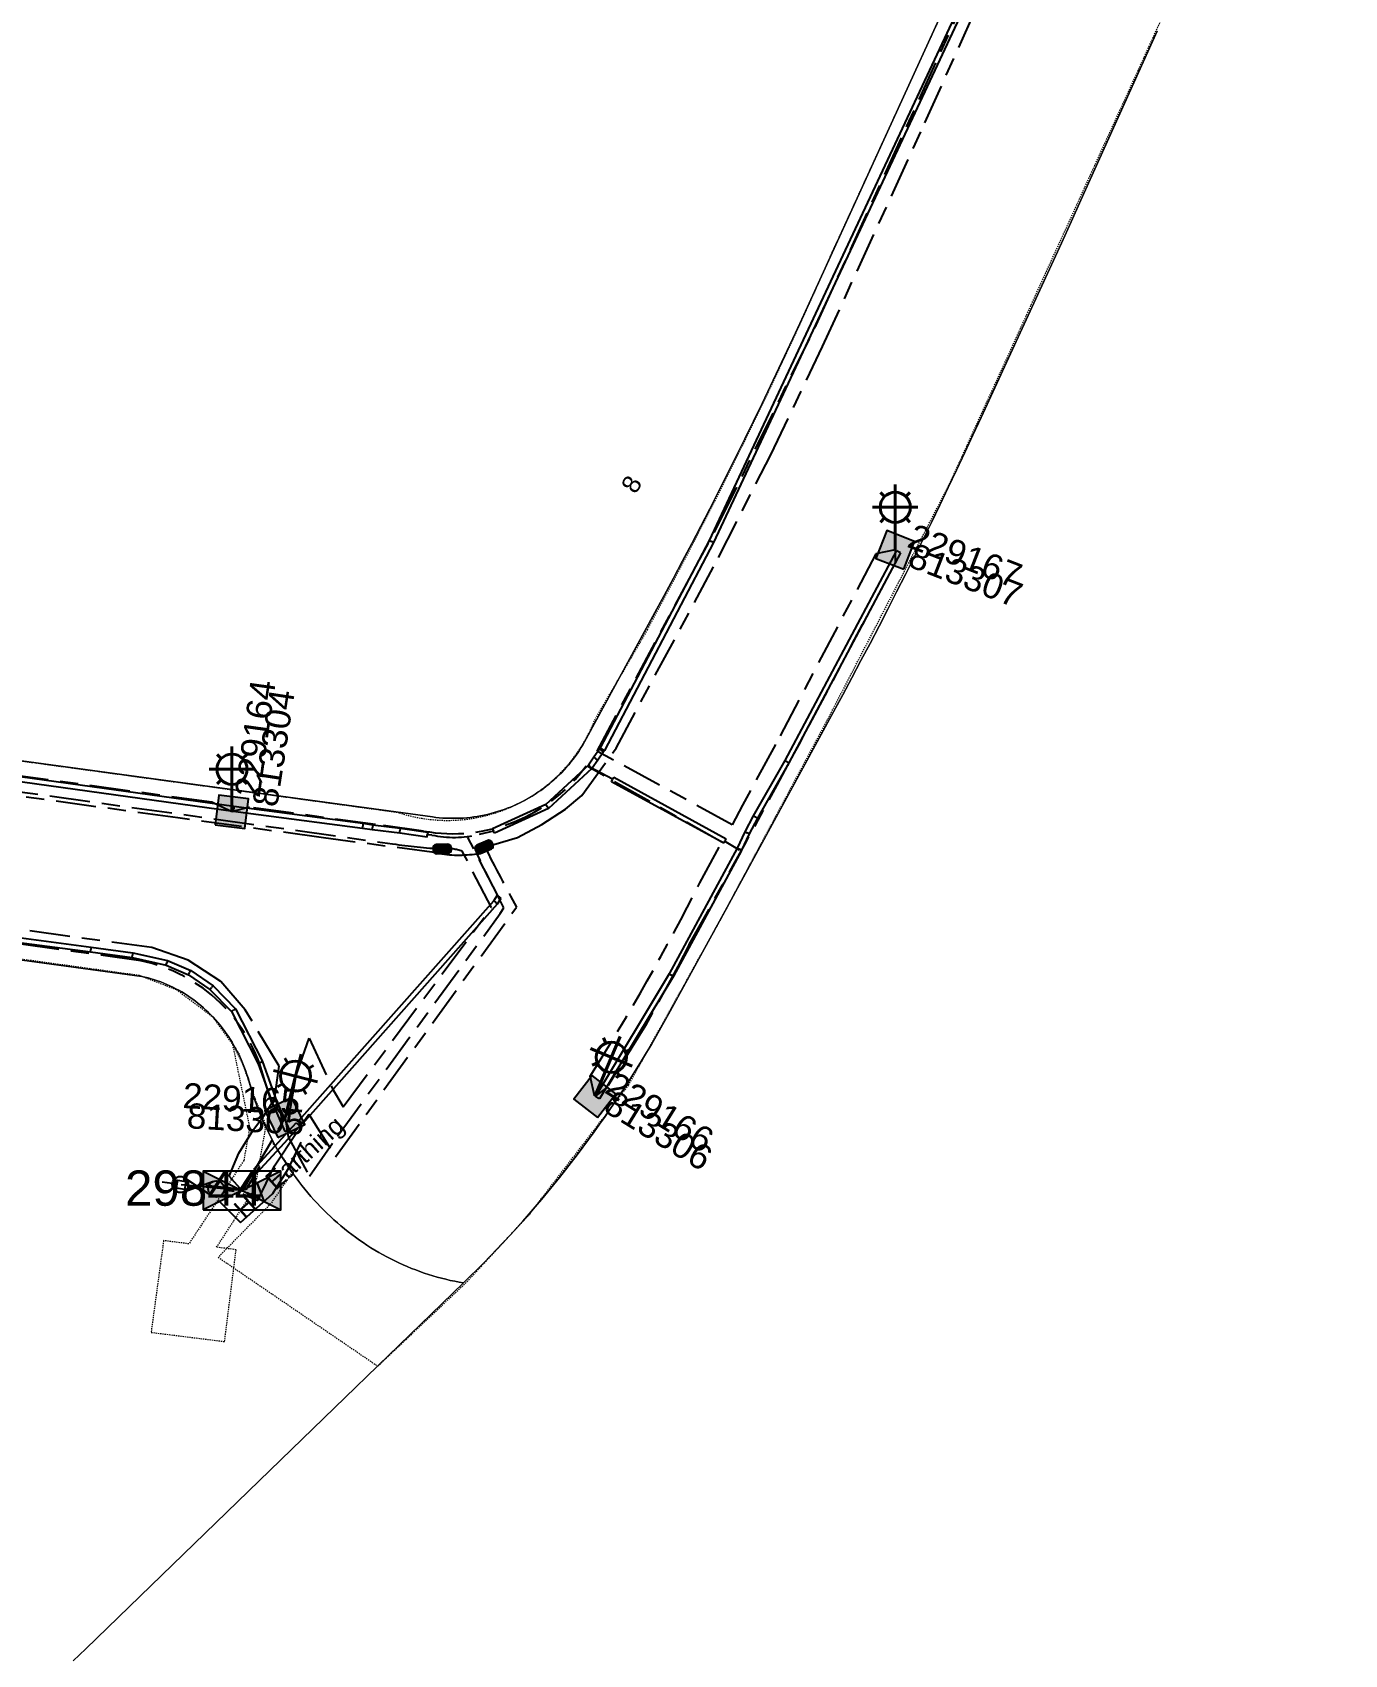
# Model space of a CAD drawing. Header units: metres. Extents: x 302931 to 308644, y 6253878 to 6257414.
# Drawn here: x 307682.7 to 307812.8, y 6255175.6 to 6255336.5 of the extents above; entities that cross this region are included whole.
import ezdxf
from ezdxf.enums import TextEntityAlignment as Align

# ---------------------------------------------------------------- set-up
doc = ezdxf.new("R2010")
doc.units = ezdxf.units.M
for name, pattern in [('Cable Exist UG', [8.2, 4, -1.2, 1.8, -1.2]), ('HIDDEN', [0.375, 0.25, -0.125]), ('HIDDEN2', [0.1875, 0.125, -0.0625])]:
    doc.linetypes.add(name, pattern=pattern)
doc.layers.get('0').update_dxf_attribs({"color": 6})
doc.layers.add('Cadastre Land Parcels_SP_EXT', color=9, linetype='Continuous', lineweight=5)
doc.layers.add('Cadastre Other Property_SP_EXT', color=9, linetype='HIDDEN', lineweight=5)
for name, color, linetype in [('Duct_SP_EXT', 7, 'Continuous'), ('Equip_HV_EXT', 7, 'Continuous'), ('Equip_LV_EXT', 7, 'Continuous'), ('Equip_SP_SL_EXT', 7, 'Continuous'), ('Mains_HV_EXT', 7, 'Continuous'), ('Mains_SL_EXT', 7, 'Continuous'), ('Services_SP_EXT', 7, 'Continuous'), ('Sub_SP_EXT', 7, 'Continuous'), ('SupportsUG_SP_LV_SL_EXT', 7, 'Continuous'), ('Trench_SP_EXT', 7, 'Continuous')]:
    doc.layers.add(name, color=color, linetype=linetype)
doc.styles.add('COLUMN_LABEL', font='arial.ttf')
doc.styles.add('iecARIAL', font='arial.ttf', dxfattribs={"height": 2})
doc.styles.add('POLE_LABEL', font='arial.ttf')
doc.styles.get("Standard").update_dxf_attribs({"font": 'arial.ttf'})
doc.linetypes.add('Cable E UG', pattern='A,6,-0.5,["E",Standard,S=1.7,R=0,X=0.5,Y=-1],-2.9', length=9.4)

# ---------------------------------------------------------------- blocks, each defined once
blk = doc.blocks.new('SUB_PADMOUNT_EXT')
for points in [[(0, 0), (-3.84, 1.92), (-3.84, -1.92)], [(0, 0), (3.84, 1.92), (3.84, -1.92)]]:
    blk.add_hatch(color=256).paths.add_polyline_path(points)
for p, q in [((3.84, 1.92), (-3.84, -1.92)), ((-3.84, 1.92), (3.84, -1.92))]:
    blk.add_line(p, q)
blk.add_lwpolyline([(-3.84, -1.92), (3.84, -1.92), (3.84, 1.92), (-3.84, 1.92)], close=True)
for tag, height, flags, p in [('ASSET_NUM', 3.5, 8, (2, 2)), ('STREET_CODE', 0.2, 9, (1.5, 0)), ('CONSTRUCTED_VOLTAGE', 0.2, 9, (1.5, -0.2)), ('OPERATING_VOLTAGE', 0.2, 9, (1.5, -0.6)), ('ORIENTATION', 0.2, 9, (1.5, -0.8)), ('OWNED_BY', 0.2, 9, (1.5, -1)), ('OPERATED_BY', 0.2, 9, (1.5, -1.2)), ('SECONDARY_VOLTAGE', 0.2, 9, (1.5, -1.6)), ('NO_PHASES', 0.2, 9, (1.5, -0.4)), ('MAINTAINED_BY', 0.2, 9, (1.5, -1.4)), ('STATE', 0.2, 9, (1.5, -1.8)), ('SUBSTATION_TYPE', 0.2, 9, (1.5, -2.2)), ('STREETNAME', 0.2, 9, (1.5, -3)), ('SUBURB', 0.2, 9, (1.5, -3.2)), ('PARENT', 0.2, 9, (1.5, -2)), ('USAGE', 0.2, 9, (1.5, -2.4)), ('LEGEND', 0.2, 9, (1.5, -2.6)), ('LOCATION', 0.2, 9, (1.5, -2.8)), ('Z', 0.2, 1, (1.5, -3.6)), ('NOTES', 0.2, 9, (1.5, -3.4))]:
    blk.add_attdef(tag, text='', height=height, dxfattribs=dict(flags=flags)).set_placement(p, align=Align.MIDDLE_LEFT)
blk = doc.blocks.new('COLUMN_EXT')
blk.add_hatch(color=256).paths.add_polyline_path([(-1.49, 1.48), (-1.49, -1.49), (1.48, -1.49), (1.48, 1.48)])
blk.add_lwpolyline([(-1.49, -1.49), (1.48, -1.49), (1.48, 1.48), (-1.49, 1.48)], close=True)
for tag, height, style, flags, p in [('ASSET_NUM', 2.5, 'COLUMN_LABEL', 8, (2, 2)), ('STRUCTURE_PLANT_NUMBER', 0.2, 'POLE_LABEL', 9, (1.81, 0.03)), ('STREET_CODE', 0.2, 'COLUMN_LABEL', 9, (1.81, -0.2))]:
    blk.add_attdef(tag, text='', height=height, dxfattribs=dict(style=style, flags=flags)).set_placement(p, align=Align.MIDDLE_LEFT)
at = {"flags": 9}
for tag, p in [('COLUMN_TYPE', (1.81, -0.4)), ('OWNED_BY', (1.81, -0.6)), ('STATE', (1.81, -0.8)), ('USAGE', (1.81, -1)), ('STREETNAME', (1.81, -1.6)), ('LEGEND', (1.81, -1.2)), ('LOCATION', (1.81, -1.4)), ('SUBURB', (1.81, -1.8)), ('NOTES', (1.81, -2))]:
    blk.add_attdef(tag, text='', height=0.2, dxfattribs=at).set_placement(p, align=Align.MIDDLE_LEFT)
at = {"flags": 1}
blk.add_attdef('Z', (1.81, -2.35), '', height=0.2, dxfattribs=at)
blk = doc.blocks.new('SL_LANTERN_EXT')
at = {"lineweight": 40}
for p, q in [((0, 1.97), (0, 6.47)), ((-1.46, 5.68), (-1.06, 5.28)), ((1.46, 5.68), (1.06, 5.28)), ((-2.25, 4.22), (2.25, 4.22)), ((-1.46, 2.76), (-1.06, 3.16)), ((0, 0), (0, 2.72)), ((1.46, 2.76), (1.06, 3.16))]:
    blk.add_line(p, q, dxfattribs=at)
blk.add_circle((0, 4.22), 1.5, dxfattribs=at)
at = {"style": 'iecARIAL', "flags": 8}
blk.add_attdef('ASSET_NUM', (1.5, 1.5), '', height=2.5, dxfattribs=at)
for tag, p, height, flags in [('OPERATING_VOLTAGE', (0.98, -1.65), 0.2, 9), ('CONSTRUCTED_VOLTAGE', (0.98, -0.65), 0.2, 9), ('CONTROL_TYPE', (0.98, -0.85), 0.2, 9), ('LANTERN_PURPOSE', (0.98, -1.05), 0.2, 9), ('LANTERN_TYPE', (0.98, -1.25), 0.2, 9), ('NO_PHASES', (0.98, -1.45), 0.2, 9), ('LNUMBER', (2.18, -3.25), 2.5, 8), ('ORIENTATION', (0.98, -1.85), 0.2, 9), ('OWNED_BY', (0.98, -2.05), 0.2, 9), ('STATE', (0.98, -2.25), 0.2, 9), ('USAGE', (0.98, -2.45), 0.2, 9), ('CEXIST', (0.98, -2.65), 0.2, 9), ('CNEW', (0.98, -2.85), 0.2, 9), ('CNUMBER', (0.98, -3.05), 0.2, 9), ('CREMOVE', (0.98, -3.25), 0.2, 9), ('CREPLACE', (0.98, -3.45), 0.2, 9), ('LKINGHEIGHT', (0.98, -3.65), 0.2, 9), ('LBRACKET', (0.98, -3.85), 0.2, 9), ('LBRACKETVOCAB', (0.98, -4.05), 0.2, 9), ('LCATEGORY', (0.98, -4.25), 0.2, 9), ('LCHARGE1', (0.98, -4.45), 0.2, 9), ('LCHARGE1PERCENT', (0.98, -4.65), 0.2, 9), ('LCHARGE2', (0.98, -4.85), 0.2, 9), ('LCHARGE2PERCENT', (0.98, -5.05), 0.2, 9), ('LCHARGE3', (0.98, -5.25), 0.2, 9), ('LCHARGE3PERCENT', (0.98, -5.45), 0.2, 9), ('LEXIST', (0.98, -5.65), 0.2, 9), ('LLAMP', (0.98, -5.85), 0.2, 9), ('LLAMPVOCAB', (0.98, -6.05), 0.2, 9), ('LMAST', (0.98, -6.25), 0.2, 9), ('LMASTVOCAB', (0.98, -6.45), 0.2, 9), ('LNEW', (0.98, -6.65), 0.2, 9), ('LANTNUMBER', (0.98, -6.85), 0.2, 9), ('LOUTREACH', (0.98, -7.25), 0.2, 9), ('LOUTREACHVOCAB', (0.98, -7.45), 0.2, 9), ('LRATECODE', (0.98, -7.65), 0.2, 9), ('LREMOVE', (0.98, -7.85), 0.2, 9), ('LREPLACE', (0.98, -8.05), 0.2, 9), ('STREETNAME', (0.98, -9.25), 0.2, 9), ('SUBURB', (0.98, -9.45), 0.2, 1), ('LTYPE', (0.98, -8.25), 0.2, 9), ('LTYPEVOCAB', (0.98, -8.45), 0.2, 9), ('LEGEND', (0.98, -8.65), 0.2, 9), ('LOCATION', (0.98, -8.85), 0.2, 9), ('NOTES', (0.98, -9.05), 0.2, 9)]:
    blk.add_attdef(tag, p, '', height=height, dxfattribs=dict(flags=flags))
blk = doc.blocks.new('CCP_EXT')
at = {"flags": 9}
for tag, p in [('LIFE_SUPPORT', (0, -1.6)), ('STATE', (0, -1.8)), ('NOTES', (0, -2))]:
    blk.add_attdef(tag, text='', height=0.2, dxfattribs=at).set_placement(p, align=Align.MIDDLE_LEFT)
blk.add_wipeout([(0, 0.57), (0.57, 0), (0, -0.57), (-0.57, 0)])
blk.add_lwpolyline([(-0.57, 0), (0, 0.57), (0.57, 0), (0, -0.57), (-0.57, 0)])
at = {"flags": 1}
blk.add_attdef('Z', (0, 0), '', height=0.2, dxfattribs=at)
at = {"flags": 9}
for tag, p in [('CCP_TYPE', (0, 0)), ('CONSTRUCTED_VOLTAGE', (0, -0.2)), ('OPERATING_VOLTAGE', (0, -0.6)), ('ORIENTATION', (0, -0.8)), ('OWNED_BY', (0, -1)), ('NO_PHASES', (0, -0.4)), ('USAGE', (0, -1.2)), ('LEGEND', (0, -1.4))]:
    blk.add_attdef(tag, text='', height=0.2, dxfattribs=at).set_placement(p, align=Align.MIDDLE_LEFT)
blk = doc.blocks.new('HV_STJ_EXT')
h = blk.add_hatch(color=256)
edge = h.paths.add_edge_path()
edge.add_ellipse((-0.59, 0.13), major_axis=(0.226, 0.226), ratio=1, start_angle=45, end_angle=135)
edge.add_line((-0.91, 0.13), (-0.91, -0.13))
edge.add_ellipse((-0.59, -0.13), major_axis=(0.226, 0.226), ratio=1, start_angle=135, end_angle=225)
edge.add_line((-0.59, -0.45), (0.59, -0.45))
edge.add_ellipse((0.59, -0.13), major_axis=(-0.226, 0.226), ratio=1, start_angle=135, end_angle=225)
edge.add_line((0.91, -0.13), (0.91, 0.13))
edge.add_ellipse((0.59, 0.13), major_axis=(-0.226, 0.226), ratio=1, start_angle=225, end_angle=315)
edge.add_line((0.59, 0.45), (-0.59, 0.45))
blk.add_lwpolyline([(-0.91, 0.13), (-0.91, -0.13, 0.414214), (-0.59, -0.45), (0.59, -0.45, 0.414214), (0.91, -0.13), (0.91, 0.13, 0.414214), (0.59, 0.45), (-0.59, 0.45, 0.414214)], format="xyb", close=True)
for tag, flags, p in [('ORIENTATION', 9, (1.5, 0)), ('Z', 1, (1.5, -0.8)), ('USAGE', 9, (1.5, -0.2)), ('LEGEND', 9, (1.5, -0.4)), ('NOTES', 9, (1.5, -0.6))]:
    blk.add_attdef(tag, text='', height=0.2, dxfattribs=dict(flags=flags)).set_placement(p, align=Align.MIDDLE_LEFT)
blk = doc.blocks.new('LV_UG_DFUSE_CLOSED_EXT')
for points in [[(1, 0), (0, 0)], [(5.04, 0.73), (2.16, -0.72)], [(5.05, -0.71), (2.16, 0.72)], [(6.2, 0.01), (7.2, 0.01)]]:
    blk.add_lwpolyline(points)
for centre in [(1.8, 0), (5.4, 0.01)]:
    blk.add_circle(centre, 0.8)
at = {"flags": 9}
for tag, p in [('ACTUAL_STATUS', (0, 0)), ('CONSTRUCTED_VOLTAGE', (0, -0.2)), ('OPERATING_VOLTAGE', (0, -0.6)), ('ORIENTATION', (0, -0.8)), ('STATE', (0, -1)), ('SWITCH_TYPE', (0, -1.2)), ('NO_PHASES', (0, -0.4)), ('USAGE', (0, -1.4)), ('NOTES', (0, -1.6))]:
    blk.add_attdef(tag, text='', height=0.2, dxfattribs=at).set_placement(p, align=Align.MIDDLE_LEFT)
at = {"flags": 1}
blk.add_attdef('Z', (0, 0), '', height=0.2, dxfattribs=at)

msp = doc.modelspace()

# ---------------------------------------------------------------- linework, layer by layer
at = {"layer": 'Cadastre Land Parcels_SP_EXT', "linetype": 'Continuous'}
for points in [[(307588.42, 6255276.95), (307722.34, 6255258.7), (307722.68, 6255258.65), (307723.02, 6255258.62), (307723.37, 6255258.59), (307723.71, 6255258.57), (307724.05, 6255258.56), (307724.4, 6255258.56), (307724.74, 6255258.56), (307725.08, 6255258.57), (307725.08, 6255258.57), (307725.43, 6255258.59), (307725.77, 6255258.62), (307726.11, 6255258.65), (307726.45, 6255258.7), (307726.79, 6255258.75), (307727.13, 6255258.81), (307727.47, 6255258.87), (307727.8, 6255258.95), (307728.14, 6255259.03), (307728.47, 6255259.12), (307728.8, 6255259.22), (307729.12, 6255259.32), (307729.45, 6255259.43), (307729.77, 6255259.55), (307730.09, 6255259.68), (307730.4, 6255259.81), (307730.72, 6255259.95), (307731.03, 6255260.1), (307731.33, 6255260.26), (307731.64, 6255260.42), (307731.94, 6255260.59), (307732.23, 6255260.76), (307732.52, 6255260.95), (307732.81, 6255261.14), (307733.09, 6255261.33), (307733.37, 6255261.53), (307733.64, 6255261.74), (307733.91, 6255261.96), (307734.17, 6255262.18), (307734.43, 6255262.4), (307734.68, 6255262.64), (307734.93, 6255262.88), (307735.17, 6255263.12), (307735.4, 6255263.37), (307735.63, 6255263.62), (307735.86, 6255263.88), (307736.08, 6255264.15), (307736.29, 6255264.42), (307736.49, 6255264.69), (307736.69, 6255264.97), (307736.89, 6255265.26), (307737.07, 6255265.54), (307737.25, 6255265.84), (307737.43, 6255266.13), (307737.59, 6255266.43), (307744.4, 6255278.96), (307745.33, 6255280.66), (307746.25, 6255282.38), (307747.16, 6255284.09), (307748.06, 6255285.81), (307748.96, 6255287.54), (307749.85, 6255289.26), (307750.73, 6255290.99), (307751.6, 6255292.73), (307752.47, 6255294.47), (307753.33, 6255296.21), (307754.19, 6255297.95), (307755.03, 6255299.7), (307755.87, 6255301.45), (307756.71, 6255303.21), (307757.53, 6255304.97), (307758.35, 6255306.73), (307759.16, 6255308.49), (307774.7, 6255342.52)], [(307774.7, 6255342.52), (307759.16, 6255308.49), (307758.35, 6255306.73), (307757.53, 6255304.97), (307756.71, 6255303.21), (307755.87, 6255301.45), (307755.03, 6255299.7), (307754.19, 6255297.95), (307753.33, 6255296.21), (307752.47, 6255294.47), (307751.6, 6255292.73), (307750.73, 6255290.99), (307749.85, 6255289.26), (307748.96, 6255287.54), (307748.06, 6255285.81), (307747.16, 6255284.09), (307746.25, 6255282.38), (307745.33, 6255280.66), (307744.4, 6255278.96), (307737.59, 6255266.43), (307737.43, 6255266.13), (307737.25, 6255265.84), (307737.07, 6255265.54), (307736.89, 6255265.26), (307736.69, 6255264.97), (307736.49, 6255264.69), (307736.29, 6255264.42), (307736.08, 6255264.15), (307735.86, 6255263.88), (307735.63, 6255263.62), (307735.4, 6255263.37), (307735.17, 6255263.12), (307734.93, 6255262.88), (307734.68, 6255262.64), (307734.43, 6255262.4), (307734.17, 6255262.18), (307733.91, 6255261.96), (307733.64, 6255261.74), (307733.37, 6255261.53), (307733.09, 6255261.33), (307732.81, 6255261.14), (307732.52, 6255260.95), (307732.23, 6255260.76), (307731.94, 6255260.59), (307731.64, 6255260.42), (307731.33, 6255260.26), (307731.03, 6255260.1), (307730.72, 6255259.95), (307730.4, 6255259.81), (307730.09, 6255259.68), (307729.77, 6255259.55), (307729.45, 6255259.43), (307729.12, 6255259.32), (307728.8, 6255259.22), (307728.47, 6255259.12), (307728.14, 6255259.03), (307727.8, 6255258.95), (307727.47, 6255258.87), (307727.13, 6255258.81), (307726.79, 6255258.75), (307726.45, 6255258.7), (307726.11, 6255258.65), (307725.77, 6255258.62), (307725.43, 6255258.59), (307725.08, 6255258.57), (307724.74, 6255258.56), (307724.4, 6255258.56), (307724.05, 6255258.56), (307723.71, 6255258.57), (307723.37, 6255258.59), (307723.02, 6255258.62), (307722.68, 6255258.65), (307722.34, 6255258.7), (307588.42, 6255276.95)], [(307594.78, 6255256.35), (307689.9, 6255243.37), (307693.53, 6255242.88), (307693.84, 6255242.81), (307694.16, 6255242.73), (307694.47, 6255242.64), (307694.79, 6255242.55), (307695.1, 6255242.44), (307695.41, 6255242.33), (307695.71, 6255242.22), (307696.01, 6255242.09), (307696.31, 6255241.95), (307696.61, 6255241.81), (307696.91, 6255241.66), (307697.2, 6255241.5), (307697.49, 6255241.34), (307697.77, 6255241.17), (307698.05, 6255240.99), (307698.33, 6255240.8), (307698.6, 6255240.61), (307698.87, 6255240.41), (307699.13, 6255240.2), (307699.39, 6255239.98), (307699.64, 6255239.76), (307699.89, 6255239.54), (307700.14, 6255239.3), (307700.38, 6255239.06), (307700.61, 6255238.82), (307700.84, 6255238.56), (307701.07, 6255238.3), (307701.29, 6255238.04), (307701.5, 6255237.77), (307701.71, 6255237.5), (307701.91, 6255237.21), (307702.11, 6255236.93), (307702.29, 6255236.64), (307702.48, 6255236.34), (307702.66, 6255236.04), (307702.83, 6255235.74), (307702.99, 6255235.43), (307703.15, 6255235.11), (307703.3, 6255234.79), (307703.45, 6255234.47), (307703.58, 6255234.15), (307703.72, 6255233.82), (307703.84, 6255233.49), (307703.96, 6255233.15), (307704.07, 6255232.81), (307704.17, 6255232.47), (307704.27, 6255232.13), (307704.36, 6255231.78), (307704.44, 6255231.43), (307704.6, 6255230.97), (307704.76, 6255230.51), (307704.93, 6255230.05), (307705.11, 6255229.6), (307705.29, 6255229.15), (307705.48, 6255228.7), (307705.68, 6255228.26), (307705.88, 6255227.82), (307706.09, 6255227.39), (307706.31, 6255226.96), (307706.53, 6255226.53), (307706.76, 6255226.11), (307707, 6255225.69), (307707.24, 6255225.28), (307707.49, 6255224.87), (307707.74, 6255224.47), (307708, 6255224.07), (307708.27, 6255223.67), (307708.54, 6255223.28), (307708.82, 6255222.9), (307709.1, 6255222.52), (307709.39, 6255222.15), (307709.68, 6255221.78), (307709.99, 6255221.42), (307710.29, 6255221.06), (307710.6, 6255220.71), (307710.92, 6255220.37), (307711.24, 6255220.03), (307711.57, 6255219.7), (307711.9, 6255219.37), (307712.24, 6255219.05), (307712.58, 6255218.74), (307712.92, 6255218.43), (307713.28, 6255218.13), (307713.63, 6255217.84), (307713.99, 6255217.55), (307714.36, 6255217.27), (307714.72, 6255217), (307715.1, 6255216.73), (307715.47, 6255216.47), (307715.85, 6255216.22), (307716.24, 6255215.97), (307716.63, 6255215.73), (307717.02, 6255215.5), (307717.41, 6255215.28), (307717.81, 6255215.06), (307718.21, 6255214.85), (307718.62, 6255214.65), (307719.03, 6255214.46), (307719.44, 6255214.27), (307719.85, 6255214.09), (307720.27, 6255213.92), (307720.69, 6255213.76), (307721.11, 6255213.6), (307721.53, 6255213.45), (307721.96, 6255213.31), (307722.39, 6255213.18), (307722.82, 6255213.06), (307723.25, 6255212.94), (307723.69, 6255212.83), (307724.12, 6255212.73), (307724.56, 6255212.64), (307725, 6255212.56), (307725.43, 6255212.47), (307726.1, 6255213.13), (307726.77, 6255213.8), (307727.44, 6255214.47), (307728.1, 6255215.15), (307728.75, 6255215.83), (307729.4, 6255216.52), (307730.04, 6255217.21), (307730.67, 6255217.91), (307731.3, 6255218.61), (307731.93, 6255219.32), (307732.54, 6255220.03), (307733.16, 6255220.75), (307733.76, 6255221.48), (307734.36, 6255222.21), (307734.95, 6255222.94), (307735.54, 6255223.68), (307736.12, 6255224.43), (307736.7, 6255225.17), (307737.26, 6255225.93), (307737.83, 6255226.69), (307738.38, 6255227.45), (307738.93, 6255228.22), (307739.47, 6255228.99), (307740.01, 6255229.77), (307740.54, 6255230.55), (307741.06, 6255231.34), (307741.58, 6255232.13), (307742.09, 6255232.92), (307742.59, 6255233.72), (307743.09, 6255234.52), (307743.58, 6255235.33), (307744.06, 6255236.14), (307744.54, 6255236.95), (307745.01, 6255237.77), (307745.47, 6255238.6), (307745.92, 6255239.42), (307751.56, 6255249.76), (307762.11, 6255269.13), (307763.03, 6255270.82), (307763.94, 6255272.51), (307764.84, 6255274.21), (307765.74, 6255275.91), (307766.63, 6255277.61), (307767.51, 6255279.32), (307768.38, 6255281.03), (307769.25, 6255282.74), (307770.12, 6255284.46), (307770.97, 6255286.18), (307771.82, 6255287.9), (307772.66, 6255289.63), (307773.49, 6255291.36), (307774.32, 6255293.09), (307775.14, 6255294.83), (307775.95, 6255296.57), (307776.75, 6255298.31), (307783.73, 6255313.47), (307784.71, 6255315.6), (307785.68, 6255317.73), (307786.65, 6255319.87), (307794.22, 6255336.64)], [(307794.22, 6255336.64), (307786.65, 6255319.87), (307785.68, 6255317.73), (307784.71, 6255315.6), (307783.73, 6255313.47), (307776.75, 6255298.31), (307775.95, 6255296.57), (307775.14, 6255294.83), (307774.32, 6255293.09), (307773.49, 6255291.36), (307772.66, 6255289.63), (307771.82, 6255287.9), (307770.97, 6255286.18), (307770.12, 6255284.46), (307769.25, 6255282.74), (307768.38, 6255281.03), (307767.51, 6255279.32), (307766.63, 6255277.61), (307765.74, 6255275.91), (307764.84, 6255274.21), (307763.94, 6255272.51), (307763.03, 6255270.82), (307762.11, 6255269.13), (307751.56, 6255249.76), (307745.92, 6255239.42), (307745.47, 6255238.6), (307745.01, 6255237.77), (307744.54, 6255236.95), (307744.06, 6255236.14), (307743.58, 6255235.33), (307743.09, 6255234.52), (307742.59, 6255233.72), (307742.09, 6255232.92), (307741.58, 6255232.13), (307741.06, 6255231.34), (307740.54, 6255230.55), (307740.01, 6255229.77), (307739.47, 6255228.99), (307738.93, 6255228.22), (307738.38, 6255227.45), (307737.83, 6255226.69), (307737.26, 6255225.93), (307736.7, 6255225.17), (307736.12, 6255224.43), (307735.54, 6255223.68), (307734.95, 6255222.94), (307734.36, 6255222.21), (307733.76, 6255221.48), (307733.16, 6255220.75), (307732.54, 6255220.03), (307731.93, 6255219.32), (307731.3, 6255218.61), (307730.67, 6255217.91), (307730.04, 6255217.21), (307729.4, 6255216.52), (307728.75, 6255215.83), (307728.1, 6255215.15), (307727.44, 6255214.47), (307726.77, 6255213.8), (307726.1, 6255213.13), (307725.43, 6255212.47), (307705.18, 6255192.85), (307687.98, 6255176.19), (307686.72, 6255174.98)], [(307686.72, 6255174.98), (307687.98, 6255176.19), (307705.18, 6255192.85), (307725.43, 6255212.47), (307725, 6255212.56), (307724.56, 6255212.64), (307724.12, 6255212.73), (307723.69, 6255212.83), (307723.25, 6255212.94), (307722.82, 6255213.06), (307722.39, 6255213.18), (307721.96, 6255213.31), (307721.53, 6255213.45), (307721.11, 6255213.6), (307720.69, 6255213.76), (307720.27, 6255213.92), (307719.85, 6255214.09), (307719.44, 6255214.27), (307719.03, 6255214.46), (307718.62, 6255214.65), (307718.21, 6255214.85), (307717.81, 6255215.06), (307717.41, 6255215.28), (307717.02, 6255215.5), (307716.63, 6255215.73), (307716.24, 6255215.97), (307715.85, 6255216.22), (307715.47, 6255216.47), (307715.1, 6255216.73), (307714.72, 6255217), (307714.36, 6255217.27), (307713.99, 6255217.55), (307713.63, 6255217.84), (307713.28, 6255218.13), (307712.92, 6255218.43), (307712.58, 6255218.74), (307712.24, 6255219.05), (307711.9, 6255219.37), (307711.57, 6255219.7), (307711.24, 6255220.03), (307710.92, 6255220.37), (307710.6, 6255220.71), (307710.29, 6255221.06), (307709.99, 6255221.42), (307709.68, 6255221.78), (307709.39, 6255222.15), (307709.1, 6255222.52), (307708.82, 6255222.9), (307708.54, 6255223.28), (307708.27, 6255223.67), (307708, 6255224.07), (307707.74, 6255224.47), (307707.49, 6255224.87), (307707.24, 6255225.28), (307707, 6255225.69), (307706.76, 6255226.11), (307706.53, 6255226.53), (307706.31, 6255226.96), (307706.09, 6255227.39), (307705.88, 6255227.82), (307705.68, 6255228.26), (307705.48, 6255228.7), (307705.29, 6255229.15), (307705.11, 6255229.6), (307704.93, 6255230.05), (307704.76, 6255230.51), (307704.6, 6255230.97), (307704.44, 6255231.43), (307704.36, 6255231.78), (307704.27, 6255232.13), (307704.17, 6255232.47), (307704.07, 6255232.81), (307703.96, 6255233.15), (307703.84, 6255233.49), (307703.72, 6255233.82), (307703.58, 6255234.15), (307703.45, 6255234.47), (307703.3, 6255234.79), (307703.15, 6255235.11), (307702.99, 6255235.43), (307702.83, 6255235.74), (307702.66, 6255236.04), (307702.48, 6255236.34), (307702.29, 6255236.64), (307702.11, 6255236.93), (307701.91, 6255237.21), (307701.71, 6255237.5), (307701.5, 6255237.77), (307701.29, 6255238.04), (307701.07, 6255238.3), (307700.84, 6255238.56), (307700.61, 6255238.82), (307700.38, 6255239.06), (307700.14, 6255239.3), (307699.89, 6255239.54), (307699.64, 6255239.76), (307699.39, 6255239.98), (307699.13, 6255240.2), (307698.87, 6255240.41), (307698.6, 6255240.61), (307698.33, 6255240.8), (307698.05, 6255240.99), (307697.77, 6255241.17), (307697.49, 6255241.34), (307697.2, 6255241.5), (307696.91, 6255241.66), (307696.61, 6255241.81), (307696.31, 6255241.95), (307696.01, 6255242.09), (307695.71, 6255242.22), (307695.41, 6255242.33), (307695.1, 6255242.44), (307694.79, 6255242.55), (307694.47, 6255242.64), (307694.16, 6255242.73), (307693.84, 6255242.81), (307693.53, 6255242.88), (307689.9, 6255243.37), (307594.78, 6255256.35)]]:
    msp.add_lwpolyline(points, dxfattribs=at)
at = {"layer": 'Cadastre Other Property_SP_EXT', "linetype": 'HIDDEN2'}
msp.add_lwpolyline([(307457.83, 6255616.18), (307588.39, 6255598.41), (307640.23, 6255591.06), (307858.42, 6255561.61), (307863.31, 6255560.77), (307863.31, 6255560.77, -0.449073), (307872.58, 6255540.12), (307872.58, 6255540.12), (307865.34, 6255526.6), (307837.66, 6255474.65), (307811.9, 6255426.32), (307778.44, 6255350.64), (307762.34, 6255315.5), (307762.34, 6255315.5, -0.021425), (307743.66, 6255277.28), (307743.66, 6255277.28), (307738.53, 6255268.49), (307738.53, 6255268.49, -0.398404), (307719.06, 6255259.1), (307719.06, 6255259.1), (307533.56, 6255284.42)], format="xyb", dxfattribs=at)
at = {"layer": 'Duct_SP_EXT'}
for p, q in [((307784.14, 6255359.49), (307749.79, 6255286.13)), ((307784.58, 6255359.29), (307750.22, 6255285.91)), ((307749.79, 6255286.13), (307738.99, 6255265.55)), ((307750.22, 6255285.91), (307739.4, 6255265.3)), ((307749.79, 6255286.13), (307750.01, 6255286.02)), ((307750.22, 6255285.91), (307750.01, 6255286.02)), ((307768.35, 6255285.11), (307757.28, 6255264.3)), ((307768.77, 6255284.88), (307757.7, 6255264.07)), ((307768.35, 6255285.11), (307768.56, 6255284.99)), ((307768.77, 6255284.88), (307768.56, 6255284.99)), ((307702.67, 6255259.73), (307666.87, 6255264.7)), ((307738.36, 6255264.61), (307737.81, 6255263.82)), ((307738.9, 6255265.41), (307738.36, 6255264.61)), ((307738.36, 6255264.61), (307738.56, 6255264.47)), ((307738.76, 6255264.34), (307738.56, 6255264.47)), ((307739.3, 6255265.14), (307738.76, 6255264.34)), ((307738.99, 6255265.55), (307738.9, 6255265.41)), ((307738.9, 6255265.41), (307738.9, 6255265.41)), ((307738.9, 6255265.41), (307739.1, 6255265.28)), ((307738.9, 6255265.41), (307739.1, 6255265.28)), ((307738.99, 6255265.55), (307739.2, 6255265.42)), ((307739.3, 6255265.14), (307739.1, 6255265.28)), ((307739.3, 6255265.14), (307739.1, 6255265.28)), ((307739.4, 6255265.3), (307739.2, 6255265.42)), ((307739.4, 6255265.3), (307739.3, 6255265.14)), ((307739.3, 6255265.14), (307739.3, 6255265.14)), ((307702.6, 6255259.25), (307666.81, 6255264.22)), ((307737.84, 6255263.86), (307733.58, 6255259.93)), ((307738.16, 6255263.51), (307733.85, 6255259.53)), ((307737.81, 6255263.82), (307738, 6255263.68)), ((307737.84, 6255263.86), (307738, 6255263.68)), ((307738.2, 6255263.54), (307738, 6255263.68)), ((307738.16, 6255263.51), (307738, 6255263.68)), ((307738.76, 6255264.34), (307738.2, 6255263.54)), ((307757.28, 6255264.3), (307754.16, 6255258.82)), ((307757.7, 6255264.07), (307754.57, 6255258.58)), ((307757.28, 6255264.3), (307757.49, 6255264.19)), ((307757.7, 6255264.07), (307757.49, 6255264.19)), ((307740.09, 6255262.19), (307740.21, 6255262.4)), ((307751.23, 6255256.08), (307740.09, 6255262.19)), ((307740.32, 6255262.61), (307740.21, 6255262.4)), ((307751.46, 6255256.5), (307740.32, 6255262.61)), ((307702.67, 6255259.73), (307702.64, 6255259.49)), ((307702.67, 6255259.73), (307702.64, 6255259.49)), ((307715.46, 6255258.03), (307702.67, 6255259.73)), ((307733.58, 6255259.93), (307728.31, 6255257.51)), ((307733.58, 6255259.93), (307733.71, 6255259.73)), ((307733.85, 6255259.53), (307733.71, 6255259.73)), ((307702.6, 6255259.25), (307702.64, 6255259.49)), ((307702.6, 6255259.25), (307702.64, 6255259.49)), ((307715.4, 6255257.55), (307702.6, 6255259.25)), ((307733.85, 6255259.53), (307728.51, 6255257.08)), ((307754.16, 6255258.82), (307753.34, 6255257.22)), ((307754.58, 6255258.59), (307753.77, 6255257.01)), ((307754.16, 6255258.82), (307754.16, 6255258.82)), ((307754.16, 6255258.82), (307754.37, 6255258.7)), ((307754.16, 6255258.82), (307754.37, 6255258.7)), ((307754.57, 6255258.58), (307754.37, 6255258.7)), ((307754.58, 6255258.59), (307754.37, 6255258.7)), ((307754.57, 6255258.58), (307754.58, 6255258.59)), ((307715.4, 6255257.55), (307715.43, 6255257.79)), ((307716.38, 6255257.42), (307715.4, 6255257.55)), ((307715.46, 6255258.03), (307715.43, 6255257.79)), ((307716.44, 6255257.89), (307715.46, 6255258.03)), ((307716.38, 6255257.42), (307716.41, 6255257.65)), ((307716.38, 6255257.42), (307716.41, 6255257.65)), ((307719.1, 6255257.08), (307716.38, 6255257.42)), ((307716.38, 6255257.42), (307716.38, 6255257.42)), ((307716.44, 6255257.89), (307716.41, 6255257.65)), ((307716.44, 6255257.89), (307716.41, 6255257.65)), ((307719.16, 6255257.55), (307716.44, 6255257.89)), ((307716.44, 6255257.89), (307716.44, 6255257.89)), ((307719.1, 6255257.08), (307719.13, 6255257.32)), ((307721.81, 6255256.69), (307719.1, 6255257.08)), ((307719.16, 6255257.55), (307719.13, 6255257.32)), ((307721.88, 6255257.16), (307719.16, 6255257.55)), ((307721.81, 6255256.69), (307721.84, 6255256.93)), ((307721.88, 6255257.16), (307721.84, 6255256.93)), ((307728.31, 6255257.51), (307728.41, 6255257.29)), ((307728.51, 6255257.08), (307728.41, 6255257.29)), ((307751.46, 6255256.5), (307751.34, 6255256.29)), ((307753.34, 6255257.22), (307752.58, 6255255.6)), ((307753.77, 6255257.01), (307753.01, 6255255.4)), ((307753.34, 6255257.22), (307753.55, 6255257.11)), ((307753.77, 6255257.01), (307753.55, 6255257.11)), ((307752.58, 6255255.61), (307745.83, 6255243.12)), ((307753, 6255255.38), (307746.25, 6255242.89)), ((307751.23, 6255256.08), (307751.34, 6255256.29)), ((307752.58, 6255255.61), (307752.79, 6255255.5)), ((307752.58, 6255255.6), (307752.79, 6255255.5)), ((307753.01, 6255255.4), (307752.79, 6255255.5)), ((307753, 6255255.38), (307752.79, 6255255.5)), ((307621.41, 6255254.21), (307688.44, 6255245.3)), ((307621.47, 6255254.69), (307688.5, 6255245.78)), ((307709.13, 6255228.61), (307728.43, 6255250.36)), ((307709.49, 6255228.29), (307728.81, 6255250.07)), ((307728.43, 6255250.36), (307728.78, 6255250.91)), ((307728.43, 6255250.36), (307728.62, 6255250.22)), ((307728.81, 6255250.07), (307728.62, 6255250.22)), ((307728.78, 6255250.91), (307728.98, 6255250.78)), ((307728.81, 6255250.07), (307729.18, 6255250.65)), ((307729.18, 6255250.65), (307728.98, 6255250.78)), ((307688.44, 6255245.3), (307688.47, 6255245.54)), ((307688.44, 6255245.3), (307692.57, 6255244.74)), ((307688.5, 6255245.78), (307688.47, 6255245.54)), ((307688.5, 6255245.78), (307692.65, 6255245.22)), ((307692.65, 6255245.22), (307692.61, 6255244.98)), ((307692.65, 6255245.22), (307696.08, 6255244.46)), ((307692.57, 6255244.74), (307692.61, 6255244.98)), ((307692.57, 6255244.74), (307695.93, 6255244)), ((307695.93, 6255244), (307696, 6255244.23)), ((307695.93, 6255244), (307698.15, 6255243.05)), ((307696.08, 6255244.46), (307696, 6255244.23)), ((307696.08, 6255244.46), (307698.38, 6255243.47)), ((307698.15, 6255243.05), (307698.27, 6255243.26)), ((307698.15, 6255243.05), (307700.28, 6255241.58)), ((307698.38, 6255243.47), (307698.27, 6255243.26)), ((307698.38, 6255243.47), (307700.59, 6255241.95)), ((307700.59, 6255241.95), (307700.44, 6255241.77)), ((307700.59, 6255241.95), (307702.81, 6255239.67)), ((307745.83, 6255243.12), (307738.51, 6255230.96)), ((307746.25, 6255242.89), (307738.92, 6255230.72)), ((307745.83, 6255243.12), (307746.04, 6255243.01)), ((307746.25, 6255242.89), (307746.04, 6255243.01)), ((307700.28, 6255241.58), (307700.44, 6255241.77)), ((307700.28, 6255241.58), (307702.41, 6255239.39)), ((307702.41, 6255239.39), (307702.61, 6255239.53)), ((307702.41, 6255239.39), (307705.06, 6255234.21)), ((307702.81, 6255239.67), (307702.61, 6255239.53)), ((307702.81, 6255239.67), (307705.49, 6255234.43)), ((307705.06, 6255234.21), (307705.28, 6255234.32)), ((307705.06, 6255234.22), (307705.28, 6255234.32)), ((307705.06, 6255234.21), (307705.06, 6255234.22)), ((307705.06, 6255234.22), (307706.45, 6255230.38)), ((307705.49, 6255234.43), (307705.28, 6255234.32)), ((307705.5, 6255234.42), (307705.28, 6255234.32)), ((307705.49, 6255234.43), (307705.5, 6255234.42)), ((307705.5, 6255234.42), (307706.89, 6255230.55)), ((307738.51, 6255230.96), (307738.72, 6255230.84)), ((307738.92, 6255230.72), (307738.72, 6255230.84)), ((307706.45, 6255230.38), (307706.67, 6255230.46)), ((307706.45, 6255230.38), (307707.71, 6255227.49)), ((307706.89, 6255230.55), (307706.67, 6255230.46)), ((307706.89, 6255230.55), (307708.15, 6255227.68)), ((307704.63, 6255223.77), (307708.84, 6255228.35)), ((307704.98, 6255223.44), (307709.19, 6255228.02)), ((307707.71, 6255227.49), (307707.93, 6255227.58)), ((307708.15, 6255227.68), (307707.93, 6255227.58)), ((307708.84, 6255228.35), (307709.02, 6255228.19)), ((307709.19, 6255228.02), (307709.02, 6255228.19)), ((307709.13, 6255228.61), (307709.31, 6255228.45)), ((307709.49, 6255228.29), (307709.31, 6255228.45)), ((307704.63, 6255223.77), (307704.8, 6255223.6)), ((307704.98, 6255223.44), (307704.8, 6255223.6))]:
    msp.add_line(p, q, dxfattribs=at)
at = {"layer": 'Mains_HV_EXT', "linetype": 'Cable Exist UG'}
msp.add_lwpolyline([(307727.55, 6255255.71), (307730.78, 6255256.66), (307733.21, 6255257.94), (307735.53, 6255259.48), (307737.17, 6255260.82), (307740.56, 6255265.52), (307750.72, 6255284.42), (307755.89, 6255294.62), (307761.04, 6255305.37), (307771.17, 6255327.53), (307788.47, 6255366), (307803.12, 6255399.15), (307812.33, 6255419.88), (307816.26, 6255428.13), (307820.75, 6255436.61), (307874.64, 6255537.78)], dxfattribs=at)
for points in [[(307668.15, 6255272.67), (307669.06, 6255271.21), (307668.18, 6255263.05), (307668.18, 6255263.05), (307718.4, 6255256.03), (307718.4, 6255256.03, 0.020016), (307723.31, 6255255.52)], [(307703.51, 6255221.51), (307704.44, 6255223.19), (307704.44, 6255223.19), (307707.34, 6255228.15), (307708.27, 6255229.82), (307708.85, 6255233.09), (307710.13, 6255236.74), (307712.42, 6255231.78), (307713.5, 6255229.94), (307728.21, 6255249.71), (307725.31, 6255255.3), (307725.31, 6255255.3, 0.052746), (307723.43, 6255255.66)], [(307703.54, 6255221.31), (307705.04, 6255220.66), (307706.7, 6255224.1), (307710.08, 6255229.22), (307710.08, 6255229.22), (307712.72, 6255224.98), (307730.68, 6255249.74), (307730.68, 6255249.74, -0.009457), (307727.55, 6255255.71)]]:
    msp.add_lwpolyline(points, format="xyb", dxfattribs=at)
at = {"layer": 'Mains_HV_EXT', "linetype": 'Cable E UG'}
for points in [[(307706.89, 6255221.94), (307708.09, 6255223.81), (307709.32, 6255226.43)], [(307703.31, 6255218.47), (307706.51, 6255221.33), (307706.89, 6255221.94)], [(307701.11, 6255220.68), (307703.31, 6255218.47)]]:
    msp.add_lwpolyline(points, dxfattribs=at)
at = {"layer": 'Mains_SL_EXT', "linetype": 'Cable Exist UG'}
for points in [[(307768.24, 6255285.19), (307766.31, 6255284.8), (307766.31, 6255284.8), (307756.38, 6255265.89), (307753.09, 6255259.86), (307752.07, 6255257.92), (307738.68, 6255265.23), (307750.76, 6255287.8), (307760.39, 6255307.49), (307775.7, 6255341.05), (307780.66, 6255352.11), (307783.45, 6255358.41), (307784.36, 6255359.39)], [(307702.47, 6255259.21), (307700.48, 6255260.16), (307700.48, 6255260.16), (307673.03, 6255263.9), (307673.63, 6255269.86), (307672.42, 6255275.61)]]:
    msp.add_lwpolyline(points, dxfattribs=at)
for points in [[(307768.24, 6255285.19), (307768.23, 6255283.91), (307768.23, 6255283.91), (307764.99, 6255277.8), (307764.99, 6255277.8, -0.008066), (307747.82, 6255246.05), (307747.82, 6255246.05), (307746.69, 6255243.86), (307746.69, 6255243.86), (307743.46, 6255238.01), (307739.63, 6255231.85), (307738.45, 6255230.97)], [(307738.42, 6255231.06), (307737.99, 6255232.98), (307737.99, 6255232.98, 0.022976), (307748.87, 6255252.17), (307748.87, 6255252.17), (307751.04, 6255256.2), (307751.04, 6255256.2), (307737.59, 6255263.77), (307737.59, 6255263.77, -0.289728), (307721.47, 6255257.3), (307721.47, 6255257.3), (307716.69, 6255257.94), (307704.2, 6255259.66), (307702.47, 6255259.21)], [(307707.72, 6255228.89), (307706.5, 6255230.15), (307705.72, 6255232.51), (307705.72, 6255232.51, 0.291415), (307693.42, 6255244.43), (307693.42, 6255244.43), (307640.4, 6255251.76), (307620.33, 6255254.42), (307619.11, 6255255.04)]]:
    msp.add_lwpolyline(points, format="xyb", dxfattribs=at)
at = {"layer": 'Trench_SP_EXT', "linetype": 'Cable Exist UG'}
for points in [[(307740.19, 6255262.43), (307738.01, 6255263.6)], [(307728.82, 6255250.9), (307725.87, 6255256.66)], [(307751.27, 6255256.33), (307752.77, 6255255.44)], [(307705.19, 6255224.01), (307703.85, 6255221.71)], [(307703.85, 6255221.71), (307699.53, 6255222.17)]]:
    msp.add_lwpolyline(points, dxfattribs=at)
msp.add_lwpolyline([(307728.41, 6255257.29), (307726.97, 6255256.94), (307726.97, 6255256.94, -0.106017), (307722.28, 6255256.9), (307722.28, 6255256.9), (307721.84, 6255256.93)], format="xyb", dxfattribs=at)

# ---------------------------------------------------------------- block references
at = {"layer": 'Equip_HV_EXT'}
for p, rotation in [((307727.47, 6255255.71), 23.75494111724594), ((307723.31, 6255255.52), 2.256487495809568)]:
    msp.add_blockref('HV_STJ_EXT', p, dxfattribs=dict(at, rotation=rotation))
at = {"layer": 'Equip_SP_SL_EXT'}
ref = msp.add_blockref('SL_LANTERN_EXT', (307768.24, 6255285.19), dxfattribs=at)
ref.add_attrib('ASSET_NUM', '229167', dxfattribs={"layer": '0', "height": 2.5, "rotation": 338.7725, "style": 'iecARIAL'}).set_placement((307769.74, 6255286.69), align=Align.MIDDLE_LEFT)
ref = msp.add_blockref('SL_LANTERN_EXT', (307702.47, 6255259.21), dxfattribs=at)
ref.add_attrib('ASSET_NUM', '229164', dxfattribs={"layer": '0', "height": 2.5, "rotation": 82.074, "style": 'iecARIAL'}).set_placement((307703.97, 6255260.71), align=Align.MIDDLE_LEFT)
ref = msp.add_blockref('SL_LANTERN_EXT', (307738.45, 6255230.97), dxfattribs=dict(at, rotation=337.0794380823701))
ref.add_attrib('ASSET_NUM', '229166', dxfattribs={"layer": '0', "height": 2.5, "rotation": 328.2156, "style": 'iecARIAL'}).set_placement((307739.95, 6255232.47), align=Align.MIDDLE_LEFT)
ref = msp.add_blockref('SL_LANTERN_EXT', (307707.74, 6255228.89), dxfattribs=dict(at, rotation=345.890656968951))
ref.add_attrib('ASSET_NUM', '229165', dxfattribs={"layer": '0', "height": 2.5, "rotation": 356.6031, "style": 'iecARIAL'}).set_placement((307709.24, 6255230.39), align=Align.MIDDLE_RIGHT)
at = {"layer": 'Sub_SP_EXT'}
ref = msp.add_blockref('SUB_PADMOUNT_EXT', (307703.46, 6255221.63), dxfattribs=at)
ref.add_attrib('ASSET_NUM', '29844', dxfattribs={"layer": '0', "height": 3.5}).set_placement((307705.46, 6255221.88), align=Align.MIDDLE_RIGHT)
at = {"layer": 'SupportsUG_SP_LV_SL_EXT'}
ref = msp.add_blockref('COLUMN_EXT', (307768.24, 6255285.19), dxfattribs=dict(at, rotation=68.77251481670518))
ref.add_attrib('ASSET_NUM', '813307', dxfattribs={"layer": '0', "height": 2.5, "rotation": 338.7725, "style": 'COLUMN_LABEL'}).set_placement((307770.24, 6255285.94), align=Align.TOP_LEFT)
ref = msp.add_blockref('COLUMN_EXT', (307702.47, 6255259.21), dxfattribs=dict(at, rotation=352.9260644761377))
ref.add_attrib('ASSET_NUM', '813304', dxfattribs={"layer": '0', "height": 2.5, "rotation": 81.27, "style": 'COLUMN_LABEL'}).set_placement((307704.47, 6255259.96), align=Align.TOP_LEFT)
ref = msp.add_blockref('COLUMN_EXT', (307738.45, 6255230.97), dxfattribs=dict(at, rotation=52.60285510812867))
ref.add_attrib('ASSET_NUM', '813306', dxfattribs={"layer": '0', "height": 2.5, "rotation": 328.3898, "style": 'COLUMN_LABEL'}).set_placement((307740.45, 6255231.72), align=Align.TOP_LEFT)
ref = msp.add_blockref('COLUMN_EXT', (307707.72, 6255228.89), dxfattribs=dict(at, rotation=25.51098795211556))
ref.add_attrib('ASSET_NUM', '813305', dxfattribs={"layer": '0', "height": 2.5, "rotation": 356.6275, "style": 'COLUMN_LABEL'}).set_placement((307709.72, 6255229.64), align=Align.TOP_RIGHT)

# ---------------------------------------------------------------- texts
at = {"layer": 'Cadastre Land Parcels_SP_EXT'}
msp.add_text('8', height=1.8, rotation=59.6973, dxfattribs=at).set_placement((307742.51, 6255290.64))
at = {"layer": 'Mains_HV_EXT'}
msp.add_text('HV Earthing', height=1.8, rotation=41.8897, dxfattribs=at).set_placement((307703.67, 6255218.79))

# ---------------------------------------------------------------- next in the draw order: block references
at = {"layer": 'Services_SP_EXT', "rotation": 36.00000006831309}
msp.add_blockref('CCP_EXT', (307697.43, 6255222.2), dxfattribs=at)

# ---------------------------------------------------------------- next in the draw order: linework, layer by layer
at = {"layer": 'Cadastre Other Property_SP_EXT', "linetype": 'HIDDEN2'}
msp.add_lwpolyline([(307516.26, 6255265.33), (307546.6, 6255261.65), (307594.65, 6255256.62), (307693.26, 6255243), (307696.97, 6255241.57), (307700.54, 6255238.89), (307703.14, 6255235.27), (307704.76, 6255230.71), (307706.57, 6255226.28), (307708.48, 6255223.49), (307706.32, 6255220.33), (307701.1, 6255215.02), (307716.93, 6255204.22), (307725.62, 6255212.44), (307732, 6255219.31), (307741.79, 6255232.09), (307751.18, 6255248.97), (307761.17, 6255267.64), (307773.52, 6255291.49), (307802.01, 6255353.98), (307830.37, 6255418.17), (307846.67, 6255449.12), (307874.3, 6255500.9)], dxfattribs=at)
msp.add_lwpolyline([(307702.48, 6255236.34), (307704.22, 6255227.85), (307703.64, 6255224.61), (307698.2, 6255216.35), (307695.69, 6255216.67), (307694.45, 6255207.57), (307701.74, 6255206.66), (307702.88, 6255215.77), (307700.94, 6255216.01), (307704.76, 6255221.86), (307705.81, 6255227.82), (307704.6, 6255230.97), (307703.72, 6255233.82), (307702.48, 6255236.34)], close=True, dxfattribs=at)
at = {"layer": 'Mains_HV_EXT', "linetype": 'Cable Exist UG'}
msp.add_lwpolyline([(307703.54, 6255221.55), (307702.19, 6255223.05), (307702.19, 6255223.05), (307703.14, 6255225.33), (307704.59, 6255227.69), (307705.64, 6255229.04), (307706.68, 6255230.69), (307707.14, 6255233.98), (307703.78, 6255239.57), (307701.38, 6255242.38), (307698.14, 6255244.5), (307694.53, 6255245.73), (307595.14, 6255259.33), (307572.45, 6255261.79), (307572.45, 6255261.79), (307571.85, 6255256.34), (307569.77, 6255256)], dxfattribs=at)
at = {"layer": 'Mains_SL_EXT', "linetype": 'Cable Exist UG'}
msp.add_lwpolyline([(307707.74, 6255228.89), (307708.03, 6255226.98), (307710.17, 6255223.05), (307712.92, 6255227.02), (307729.06, 6255249.11), (307729.44, 6255249.68), (307726.77, 6255255.05), (307726.77, 6255255.05, -0.087024), (307722.8, 6255255.12), (307722.8, 6255255.12), (307711.54, 6255256.63), (307697.11, 6255258.6), (307671.19, 6255262.15), (307672.1, 6255272.32), (307672.34, 6255275.73)], format="xyb", dxfattribs=at)
at = {"layer": 'Services_SP_EXT'}
msp.add_lwpolyline([(307703.46, 6255221.63), (307697.43, 6255222.2)], dxfattribs=at)

# ---------------------------------------------------------------- next in the draw order: block references
at = {"layer": 'Equip_LV_EXT', "rotation": 172.8536900780683}
msp.add_blockref('LV_UG_DFUSE_CLOSED_EXT', (307702.7, 6255221.57), dxfattribs=at)

doc.saveas('drawing.dxf')
